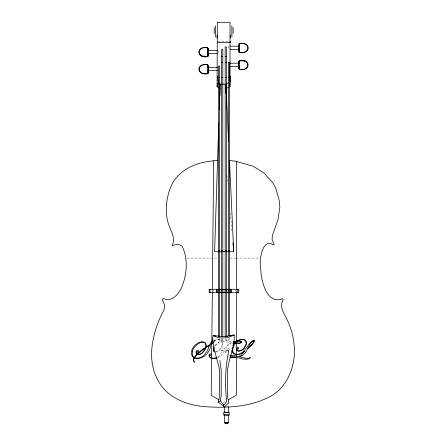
<?xml version="1.0" encoding="UTF-8"?>
<svg xmlns="http://www.w3.org/2000/svg" width="446" height="446" viewBox="0 0 446 446"><rect width="100%" height="100%" fill="white"/><g stroke="black" fill="none" stroke-linecap="round" stroke-linejoin="round"><path stroke-width="0.33" stroke-dasharray="2.23 1.67" d="M212.346 292.035L212.357 290.647M231.742 348.839L232.544 345.856M212.53 292.152L213.288 289.855M214.727 340.878L214.922 339.93L213.673 340.159M214.66 345.706L218.651 342.249L221.79 341.067C219.85 338.442 215.847 339.623 213.757 341.446M213.963 342.026L215.279 340.147L214.637 339.612L213.444 339.997M214.927 345.711L218.953 342.377L221.98 341.435C223.507 345.717 219.906 351.203 215.496 351.849M218.038 356.638L220.257 354.481L223.323 350.205C222.298 349.229 220.357 352.569 220.893 350.924L222.259 350.065L223.491 349.948L227.137 345.472L230.95 342.823L225.542 341.58L222.348 341.368C224.355 345.895 220.475 351.76 215.658 352.123M228.424 356.259L228.759 356.014M225.13 401.578L223.942 402.565L222.732 401.885M214.403 340.694C216.617 339.116 220.363 338.52 222.158 341.017L227.744 340.839L232.65 341.954M217.62 357.675L221.511 355.306L224.817 350.422L226.222 350.64C222.381 355.194 225.715 353.41 226.886 350.734L228.107 350.64M228.898 355.691L229.919 355.462M228.703 350.177L226.969 350.478L227.767 349.179L228.586 348.833L229.25 349.413M217.999 41.668L229.355 41.668M187.08 258.072L217.587 258.072M230.069 258.072L235.616 258.072M236.308 258.072L259.884 258.072M226.144 406.234L228.569 406.234M232.589 343.13L231.279 342.907L229.623 343.933L228.101 345.388L224.957 350.177L226.356 350.394L227.867 348.75L229.255 348.828L229.495 349.391M235.633 289.855L236.252 292.152M226.914 175.479L227.471 181.717M230.253 212.909L231.92 231.625M236.402 290.641L236.402 292.035M229.551 338.012L229.551 340.794L228.391 340.794L228.391 338.012M228.815 46.178L228.815 49.45M226.334 338.709L226.334 340.794L225.174 340.794L225.174 338.709M222.816 338.709L222.816 340.794L221.651 340.794L221.651 338.709M219.599 338.709L219.599 340.794L218.44 340.794L218.44 338.709M218.205 50.454L218.205 53.62"/><path stroke-width="0.67" d="M212.368 289.95L213.667 160.934M212.341 292.727L211.209 395.44L219.092 399.85M218.769 123.096L214.598 251.722L228.252 251.722M219.215 109.192L220.029 84.16L218.272 82.32L217.33 76.065M208.109 69.487L208.109 73.322L207.323 73.83C204.497 74.086 200.795 74.036 199.356 71.07A4.248 4.248 0 0 1 199.278 67.502C200.633 64.363 204.435 64.352 207.323 64.564L208.109 65.367L208.109 73.322C205.288 74.164 201.202 74.025 199.696 70.998A4.159 4.159 0 0 1 199.618 67.569C200.867 64.586 204.463 64.536 207.195 64.748L207.931 65.523L208.109 68.411M208.003 53.264L207.858 56.28L207.117 56.753C204.469 56.982 200.995 56.965 199.618 54.189A4.159 4.014 0 0 1 199.267 53.107M207.858 55.778L207.117 56.252L207.251 56.675C204.446 56.898 200.767 56.921 199.284 54.011A4.248 4.103 0 0 1 199.2 50.56C200.611 47.482 204.391 47.544 207.251 47.728L207.858 48.397L207.858 56.28C205.918 56.19 200.934 56.943 199.618 53.687A4.159 4.014 0 0 1 199.546 50.376C200.89 47.549 205.779 46.451 208.031 48.502L208.031 56.185L207.117 56.753L208.031 56.185L208.031 52.299M238.989 47.204L239.167 44.31L239.775 43.351C242.657 43.145 246.465 43.151 247.82 46.289A4.248 4.248 0 0 1 247.742 49.857C246.304 52.829 242.602 52.873 239.775 52.622L238.989 52.11L238.989 44.154L239.903 43.541C242.635 43.323 246.231 43.373 247.474 46.356A4.159 4.159 0 0 1 247.402 49.785C245.897 52.812 241.81 52.951 238.989 52.11L239.167 44.31L239.903 43.541M238.95 63.432L239.089 61.141C241.002 59.346 245.044 60.316 246.789 62.133M238.917 64.369L239.089 61.648L239.697 60.472C242.557 60.288 246.337 60.227 247.747 63.304A4.248 4.103 0 0 1 247.664 66.749C246.181 69.665 242.501 69.643 239.697 69.42L238.917 68.929L238.917 61.247L239.697 60.472L239.831 60.901L239.089 61.648L238.917 61.247L239.831 60.4M223.741 406.362L218.222 402.236L219.538 396.516L219.538 369.5L214.219 349.051L212.547 339.417L213.166 335.531L223.758 336.674L234.222 334.974L234.222 339.417L232.65 349.051L229.478 359.877L227.538 369.5L227.538 396.516L228.91 402.805L224.89 406.362L223.741 406.362L223.641 404.795L220.419 400.876L221.183 395.44L221.183 369.756L219.833 360.608M228.854 350.316C225.185 367.052 224.806 384.441 226.663 401.411L224.316 404.795L223.641 404.795M229.422 78.568L230.019 76.065L230.353 86.758L229.406 83.586M220.029 88.397L217.079 86.758L218.272 82.32M213.824 347.01C212.993 348.566 212.703 351.102 214.649 351.944M224.327 415.176L224.327 422.401L225.687 423.7L227.427 423.7L228.569 422.401L228.569 415.176L229.138 414.942L229.138 412.628L228.569 412.271L224.327 412.271L223.82 412.628L223.82 414.942L228.569 415.176M214.069 346.999C213.288 348.454 212.909 350.785 214.671 351.682M232.907 345.282C235.293 338.035 251.332 336.317 244.993 346.865C244.246 351.052 233.576 353.606 237.3 347.389L238.515 347.462L238.398 348.878L237.668 349.224L237.172 349.073L236.932 348.22L236.709 348.432C236.848 353.628 243.789 349.658 244.776 346.687C248.695 342.712 243.884 336.869 239.268 340.298C234.117 342.26 228.659 353.533 236.999 354.431C245.768 354.241 246.8 343.019 253.98 340.242L254.538 340.727C253.272 344.095 250.173 346.509 247.547 348.833C245.986 352.502 243.304 355.997 239.156 356.772L247.681 358.684L250.462 357.659L248.11 359.069L245.869 359.298L242.284 358.946L237.027 357.463L230.482 357.831M207.195 64.748L207.931 65.523L207.931 73.161L207.323 73.83M239.775 52.622L239.167 51.948L238.989 48.274M212.608 341.101L210.874 344.044L213.4 342.21M213.076 341.764L211.934 343.069L213.272 341.943M200.159 49.891L201.035 49.077M212.982 340.382L210.702 342.835L209.598 344.819L206.063 347.077C207.998 340.85 199.49 340.777 196.452 344.128C192.12 346.771 188.664 354.609 194.11 357.831L193.419 360.173L194.133 362.386C195.175 362.626 192.555 358.974 194.372 357.965C202.763 360.44 210.523 352.557 210.763 344.384L213.478 342.428M218.222 402.236L220.419 400.876M225.927 93.627L225.927 84.16L228.508 82.627M228.096 399.884L236.402 395.145L236.402 292.727M216.946 357.335C214.626 358.512 211.27 358.751 209.497 356.521L209.263 354.927L210.205 355.707L210.88 355.406L210.936 353.996L210.261 353.767L209.302 354.247L208.901 355.412L209.23 356.644C211.081 358.974 214.498 358.707 217.057 357.921M225.927 88.397L228.452 87.461M233.236 341.775L238.331 340.783L240.857 341.129L241.81 342.049L241.481 342.667L239.011 343.537L233.241 343.242M233.732 341.881L238.521 341.039L240.662 341.346L241.554 342.076L240.818 342.729L239.106 343.013L233.693 342.21M227.728 336.284L226.373 336.557L226.334 47.003L225.174 47.003L225.174 336.624M229.768 335.871L234.222 334.974C227.794 338.453 219.633 339.4 213.166 335.531L215.619 336.028M217.626 160.376L215.613 160.599C198.247 161.965 181.617 167.663 172.351 183.412C166.726 195.298 164.602 208.667 167.768 221.562C169.759 229.935 176.432 237.372 171.989 246.03C175.178 244.246 179.521 243.221 182.269 246.56C188.179 258.68 186.863 273.431 182.375 285.819C179.654 292.944 171.771 303.235 163.158 298.335L162.305 300.387C165.683 304.049 164.97 309.284 162.188 313.198C156.295 325.48 152.125 338.704 151.634 352.396C151.127 364.951 154.801 377.617 162.639 387.513C172.697 399.538 188.379 405.029 203.577 406.574C227.248 408.363 252.748 407.148 273.565 394.532C286.6 385.506 293.295 370.029 294.366 354.559C294.979 340.66 291.394 327.024 284.682 314.898C281.733 309.987 280.105 304.49 283.305 299.389L282.491 298.686C265.593 305.276 260.732 278.059 260.575 266.898C259.048 260.375 262.387 237.021 273.822 245.138L274.095 243.962L272.171 239.903L272.171 237.133L272.958 233.771L277.936 219.928L279.865 207.161L279.118 200.014L275.929 188.809L273.359 183.49L264.171 173.126L253.283 166.302L235.482 161.162L229.556 160.51M230.392 355.434L234.496 355.707L238.889 356.688L241.548 354.955L244.475 351.141C241.877 353.399 238.287 355.49 234.758 354.325A4.599 4.599 0 0 1 232.472 352.496L231.758 350.584M230.019 42.403L217.33 42.403M230.019 41.668L230.353 41.668L230.353 42.192L230.019 42.192M230.019 41.946L230.353 41.946M230.175 46.178L238.989 46.178M230.175 49.45L238.989 49.45M208.031 50.454L217.525 50.454M208.031 53.62L217.525 53.62M221.651 56.648L222.816 56.648M225.174 56.648L226.334 56.648M239.831 60.901C242.535 60.717 246.108 60.695 247.402 63.627A4.159 4.014 0 0 1 247.324 66.933C245.936 69.732 242.345 69.788 239.697 69.42M221.651 62.262L222.816 62.262M225.174 62.262L226.334 62.262M230.097 63.198L238.917 63.198M230.097 66.365L238.917 66.365M208.109 67.391L217.603 67.391M208.109 70.663L217.603 70.663M218.44 77.498L219.599 77.498M221.651 77.498L222.816 77.498M225.174 77.498L226.334 77.498M228.391 77.498L229.551 77.498M225.269 84.16L220.029 84.16L220.029 95.918M218.44 250.897L219.599 250.897M221.651 250.897L222.816 250.897M225.174 250.897L226.334 250.897M228.391 250.897L229.551 250.897M229.618 251.722L233.715 251.722L229.478 160.644M221.729 289.276L209.174 289.276L209.174 292.727L238.721 292.727L238.721 289.276L223.106 289.276M216.438 289.828L231.457 289.828M216.438 292.175L231.457 292.175M223.82 412.628L229.138 412.628M223.82 414.942L229.138 414.942M224.327 422.401L228.569 422.401M224.539 422.925L228.369 422.925M239.831 68.991L238.917 68.929L238.984 66.432M229.98 357.458L236.575 357.33L230.091 355.819M207.117 47.655L208.031 48.502L207.987 50.944M217.079 86.758L217.33 22.3L230.019 22.3L230.019 77.71L230.353 78.557M232.912 242.713L233.715 251.722M230.019 77.71L230.353 81.941L230.019 76.065M207.858 48.397L208.031 51.262M238.917 65.406L239.089 69.024L239.831 69.498L238.917 68.929L239.089 61.141M225.927 84.16L228.575 141.176M237.852 289.276L237.852 292.727M236.402 161.43L236.402 289.95M233.124 27.591L233.124 33.55M231.875 25.74L231.875 36.973M231.457 289.276L231.457 292.727M230.744 289.276L230.744 292.727M230.275 35.072L230.275 38.189M229.551 335.933L229.551 62.262L228.391 62.262L228.391 335.933M228.569 406.903L228.569 412.271M224.327 406.903L224.327 412.271M222.816 336.624L222.816 49.411L221.651 49.411L221.651 336.624M219.599 336.624L219.599 66.047L218.44 66.047L218.44 336.624M217.157 289.276L217.157 292.727M217.079 35.072L217.079 38.189M216.438 289.276L216.438 292.727M215.479 25.74L215.479 36.973M214.231 27.591L214.231 33.55M210.049 289.276L210.049 292.727M192.488 351.743C192.053 353.795 192.187 356.432 194.25 357.569L196.898 354.241C195.476 353.215 195.85 350.506 197.768 350.422L198.453 350.634L198.682 351.264L198.342 352.017L197.037 352.178L196.981 350.98L196.262 352.435L197.087 354.04L200.611 350.913L205.723 347.311C207.212 336.028 192.343 345.628 192.488 351.743M207.251 47.728L207.117 48.157L207.858 48.904L207.251 47.728M208.845 346.67C207.396 352.803 201.469 360.084 194.506 357.72L197.115 354.375C199.763 355.451 202.244 353.288 203.844 351.398A11.68 11.68 0 0 0 205.952 347.473L209.43 345.187L208.845 346.67M254.304 340.727L252.185 344.056L247.742 348.421C249.375 345.622 250.658 341.625 253.98 340.432L254.304 340.727M205.584 347.69C204.251 350.801 201.308 355.401 197.294 354.185L205.584 347.69"/></g></svg>
